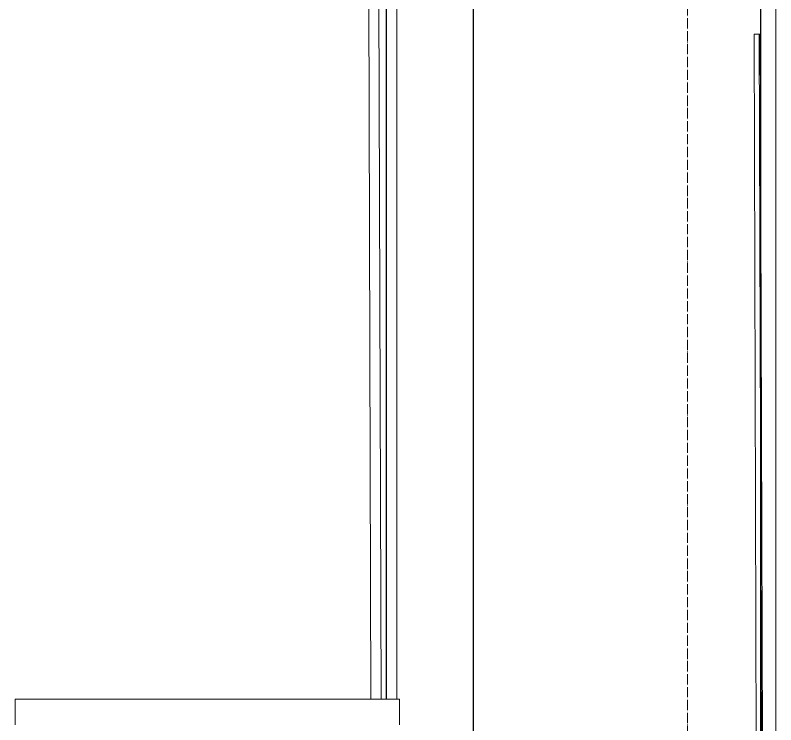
# Model space of a CAD drawing. Header units: millimetres. Extents: x -42533 to 645315, y 3457 to 82611.
# Drawn here: x 71286 to 72771, y 72021 to 73405 of the extents above; entities that cross this region are included whole.
import ezdxf

# ---------------------------------------------------------------- set-up
doc = ezdxf.new("R2010")
doc.units = ezdxf.units.MM
doc.linetypes.add('ADSK_Линия сетки', pattern=[25, 20, -2.5, 0, -2.5])
for name, color, linetype, lineweight in [('Оборудование', 7, 'Continuous', 18), ('Оси', 253, 'Continuous', 9), ('Стены наружные', 7, 'Continuous', 18), ('Стены несущие', 7, 'Continuous', 30), ('Стены отделка', 7, 'Continuous', 30), ('Стены штриховка', 7, 'Continuous', 9), ('ШТРИХОВКА', 252, 'Continuous', 15)]:
    doc.layers.add(name, color=color, linetype=linetype, lineweight=lineweight)

# ---------------------------------------------------------------- blocks, each defined once
blk = doc.blocks.new('1 этаж')
at = {"layer": 'Оборудование', "color": 8}
for p, q in [((45094.055, 39783.902), (45094.055, 39733.902)), ((45319.055, 39783.902), (45094.055, 39783.902)), ((45319.055, 39783.902), (45619.055, 39783.902)), ((45844.055, 39783.902), (45619.055, 39783.902)), ((45844.055, 39733.902), (45844.055, 39783.902))]:
    blk.add_line(p, q, dxfattribs=at)
at = {"layer": 'Оси', "color": 8, "linetype": 'ADSK_Линия сетки'}
blk.add_line((46406.766, -4162.595), (46406.766, 44411.9), dxfattribs=at)
at = {"layer": 'Стены наружные', "color": 8}
for p, q in [((45788.528, 39783.902), (45777.134, 43463.139)), ((45808.528, 39783.902), (45797.135, 43462.932))]:
    blk.add_line(p, q, dxfattribs=at)
at = {"layer": 'Стены несущие', "color": 8}
for p, q in [((45989.055, 35787.714), (45989.055, 43687.707)), ((46549.055, 43177.707), (46549.055, 37288.425))]:
    blk.add_line(p, q, dxfattribs=at)
at = {"layer": 'Стены отделка', "color": 8, "lineweight": 9}
for p, q in [((45818.055, 43857.707), (45818.055, 39783.902)), ((45819.055, 43857.707), (45819.055, 39783.902)), ((46579.055, 37307.921), (46579.055, 43147.707)), ((46548.556, 41081.726), (46536.556, 41081.688)), ((46536.556, 41081.688), (46548.197, 37322.735)), ((46549.055, 40920.606), (46548.556, 41081.726))]:
    blk.add_line(p, q, dxfattribs=at)
at = {"layer": 'Стены штриховка', "color": 8}
for p, q in [((45839.055, 39783.902), (45839.055, 43857.707)), ((45839.055, 43837.707), (45839.055, 39783.902)), ((46558.197, 37322.766), (46546.556, 41081.719)), ((46549.055, 40920.606), (46560.197, 37322.772))]:
    blk.add_line(p, q, dxfattribs=at)

msp = doc.modelspace()

# ---------------------------------------------------------------- block references
at = {"layer": 'ШТРИХОВКА'}
msp.add_blockref('1 этаж', (26191.6, 32286.7), dxfattribs=at)

doc.saveas('drawing.dxf')
